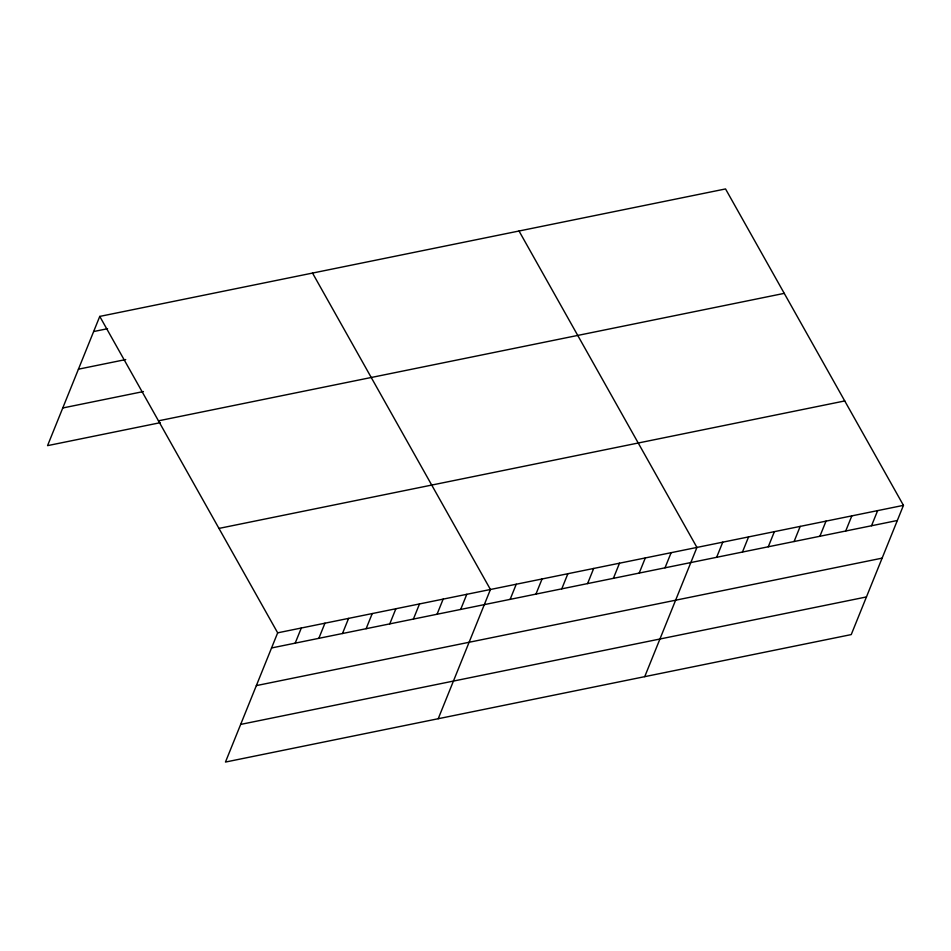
<?xml version="1.0" encoding="UTF-8"?>
<svg xmlns="http://www.w3.org/2000/svg" width="951" height="951" viewBox="0 0 951 951"><rect width="100%" height="100%" fill="white"/><g stroke="black" fill="none" stroke-linecap="round" stroke-linejoin="round"><path stroke-width="1.43" d="M99.76 316.41L277.668 632.831L225.458 762.06L851.24 634.59L903.45 505.361L725.542 188.94L99.76 316.41L47.55 445.639L160.196 422.696M295.19 643.149L301.312 628.017M318.835 638.335L324.945 623.202M342.479 633.521L348.589 618.388M366.123 628.706L372.233 613.573M389.755 623.892L395.878 608.759M413.4 619.065L419.51 603.944M437.044 614.251L443.154 599.13M460.676 609.436L466.798 594.304M438.221 718.718L490.431 589.489L312.522 273.068M510.14 599.368L516.25 584.235M535.948 594.113L542.058 578.981M561.768 588.847L567.878 573.715M587.575 583.593L593.686 568.46M613.383 578.339L619.505 563.206M639.203 573.073L645.313 557.94M665.011 567.818L671.133 552.686M644.73 676.648L696.94 547.431L519.032 231.01M716.638 557.298L722.76 542.177M742.458 552.044L748.568 536.911M768.265 546.789L774.387 531.657M794.085 541.523L800.195 526.402M819.893 536.269L826.015 521.136M845.712 531.015L851.823 515.882M871.52 525.748L877.642 510.628M93.65 331.542L107.558 328.713M78.434 369.19L125.722 359.561M62.766 407.979L143.423 391.55M158.472 420.829L784.254 293.36M218.956 528.411L844.738 400.942M277.668 632.831L903.45 505.361M271.558 647.964L897.34 520.494M256.342 685.612L882.124 558.142M240.674 724.412L866.456 596.943"/></g></svg>
